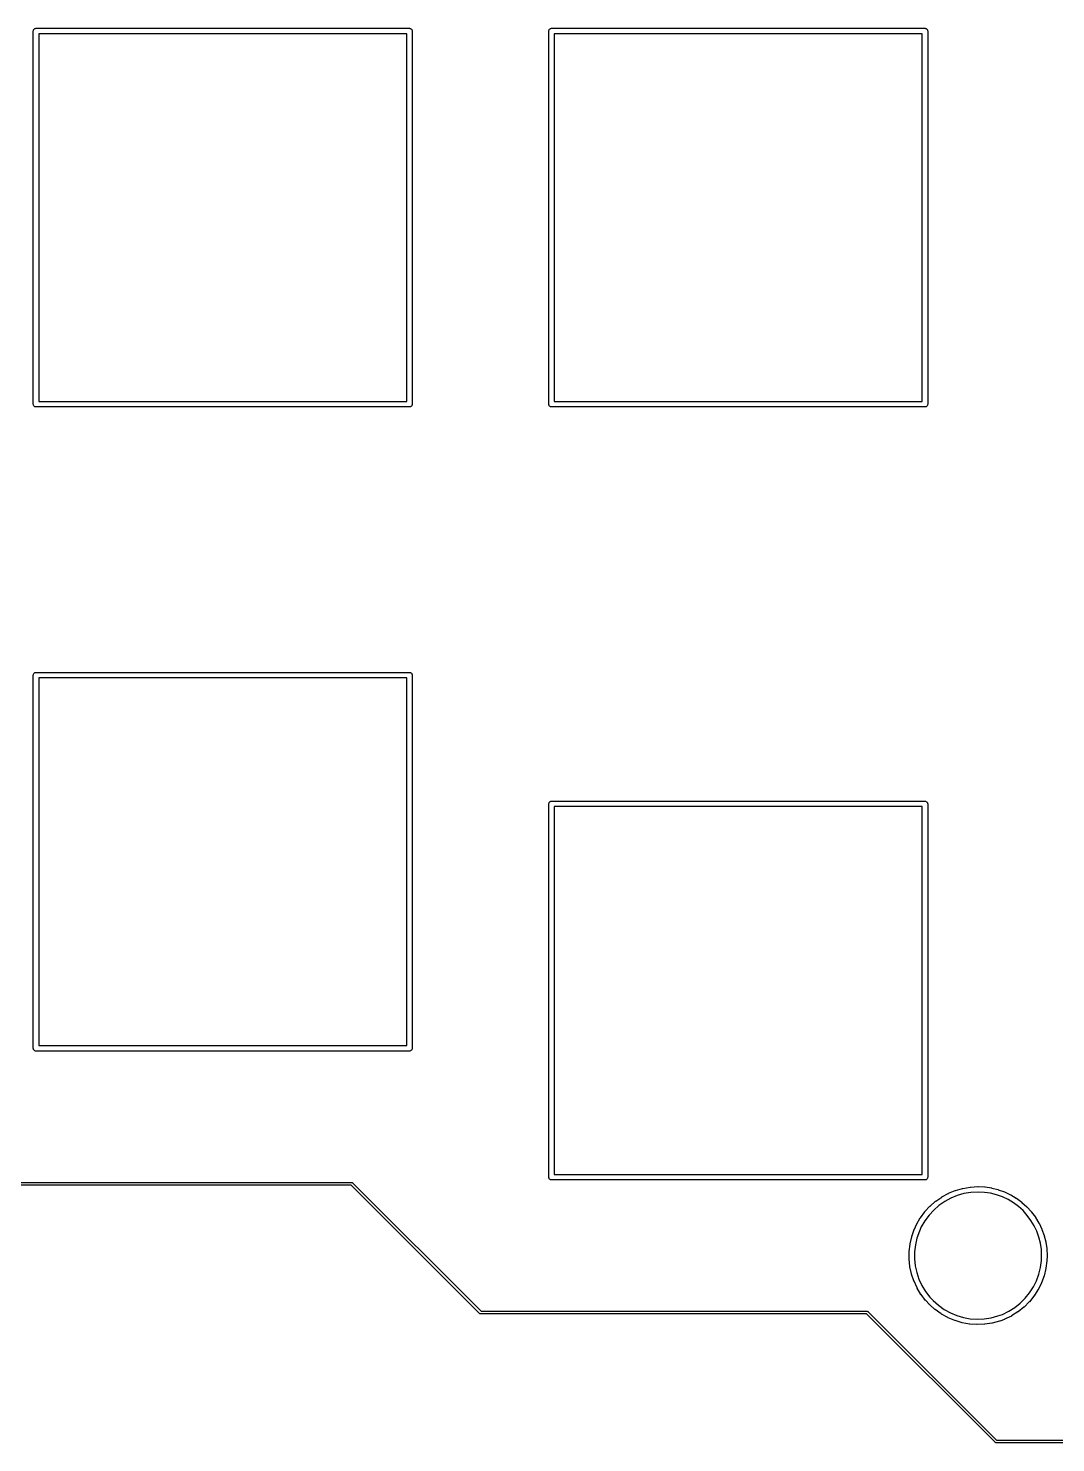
# Model space of a CAD drawing. Extents: x 42 to 225, y -149 to -35.
# Drawn here: x 142.2 to 180.2, y -149.2 to -96.9 of the extents above; entities that cross this region are included whole.
import ezdxf

# ---------------------------------------------------------------- set-up
doc = ezdxf.new("R2010")
doc.units = 0
doc.layers.add('BLACK', color=7, linetype='CONTINUOUS')

msp = doc.modelspace()

# ---------------------------------------------------------------- linework, layer by layer
at = {"layer": 'BLACK', "linetype": 'CONTINUOUS'}
for p, q in [((142.397, -97.046), (142.399, -97.0264)), ((142.398, -97.0509), (142.397, -97.046)), ((142.398, -110.841), (142.398, -97.0509)), ((142.399, -97.0264), (142.405, -97.0075)), ((142.405, -97.0075), (142.414, -96.9901)), ((142.414, -96.9901), (142.427, -96.9749)), ((142.427, -96.9749), (142.442, -96.9624)), ((142.442, -96.9624), (142.459, -96.9531)), ((142.459, -96.9531), (142.478, -96.9474)), ((142.478, -96.9474), (142.493, -96.946)), ((142.493, -96.946), (142.498, -96.9455)), ((142.498, -96.9455), (142.502, -96.946)), ((142.502, -96.946), (156.292, -96.946)), ((142.598, -97.146), (142.598, -110.746)), ((156.197, -97.146), (142.598, -97.146)), ((156.197, -110.746), (156.197, -97.146)), ((156.292, -96.946), (156.297, -96.9455)), ((156.297, -96.9455), (156.302, -96.946)), ((156.302, -96.946), (156.317, -96.9474)), ((156.317, -96.9474), (156.336, -96.9531)), ((156.336, -96.9531), (156.353, -96.9624)), ((156.353, -96.9624), (156.368, -96.9749)), ((156.368, -96.9749), (156.381, -96.9901)), ((156.381, -96.9901), (156.39, -97.0075)), ((156.39, -97.0075), (156.396, -97.0264)), ((156.396, -97.0264), (156.398, -97.046)), ((156.398, -97.046), (156.397, -97.0509)), ((156.397, -97.0509), (156.397, -110.841)), ((161.447, -97.046), (161.449, -97.0264)), ((161.448, -97.0509), (161.447, -97.046)), ((161.448, -110.841), (161.448, -97.0509)), ((161.449, -97.0264), (161.455, -97.0075)), ((161.455, -97.0075), (161.464, -96.9901)), ((161.464, -96.9901), (161.477, -96.9749)), ((161.477, -96.9749), (161.492, -96.9624)), ((161.492, -96.9624), (161.509, -96.9531)), ((161.509, -96.9531), (161.528, -96.9474)), ((161.528, -96.9474), (161.543, -96.946)), ((161.543, -96.946), (161.548, -96.9455)), ((161.548, -96.9455), (161.552, -96.946)), ((161.552, -96.946), (175.342, -96.946)), ((161.648, -97.146), (161.648, -110.746)), ((175.247, -97.146), (161.648, -97.146)), ((175.247, -110.746), (175.247, -97.146)), ((175.342, -96.946), (175.347, -96.9455)), ((175.347, -96.9455), (175.352, -96.946)), ((175.352, -96.946), (175.367, -96.9474)), ((175.367, -96.9474), (175.386, -96.9531)), ((175.386, -96.9531), (175.403, -96.9624)), ((175.403, -96.9624), (175.418, -96.9749)), ((175.418, -96.9749), (175.431, -96.9901)), ((175.431, -96.9901), (175.44, -97.0075)), ((175.44, -97.0075), (175.446, -97.0264)), ((175.446, -97.0264), (175.448, -97.046)), ((175.448, -97.046), (175.447, -97.0509)), ((175.447, -97.0509), (175.447, -110.841)), ((142.397, -110.846), (142.398, -110.841)), ((142.399, -110.865), (142.397, -110.846)), ((142.598, -110.746), (156.197, -110.746)), ((156.398, -110.846), (156.396, -110.865)), ((156.397, -110.841), (156.398, -110.846)), ((161.447, -110.846), (161.448, -110.841)), ((161.449, -110.865), (161.447, -110.846)), ((161.648, -110.746), (175.247, -110.746)), ((175.448, -110.846), (175.446, -110.865)), ((175.447, -110.841), (175.448, -110.846)), ((142.405, -110.884), (142.399, -110.865)), ((142.414, -110.902), (142.405, -110.884)), ((142.427, -110.917), (142.414, -110.902)), ((142.442, -110.929), (142.427, -110.917)), ((142.459, -110.939), (142.442, -110.929)), ((142.478, -110.944), (142.459, -110.939)), ((142.498, -110.946), (142.478, -110.944)), ((142.502, -110.946), (142.498, -110.946)), ((156.292, -110.946), (142.502, -110.946)), ((156.297, -110.946), (156.292, -110.946)), ((156.302, -110.946), (156.297, -110.946)), ((156.317, -110.944), (156.302, -110.946)), ((156.336, -110.939), (156.317, -110.944)), ((156.353, -110.929), (156.336, -110.939)), ((156.368, -110.917), (156.353, -110.929)), ((156.381, -110.902), (156.368, -110.917)), ((156.39, -110.884), (156.381, -110.902)), ((156.396, -110.865), (156.39, -110.884)), ((161.455, -110.884), (161.449, -110.865)), ((161.464, -110.902), (161.455, -110.884)), ((161.477, -110.917), (161.464, -110.902)), ((161.492, -110.929), (161.477, -110.917)), ((161.509, -110.939), (161.492, -110.929)), ((161.528, -110.944), (161.509, -110.939)), ((161.548, -110.946), (161.528, -110.944)), ((161.552, -110.946), (161.548, -110.946)), ((175.342, -110.946), (161.552, -110.946)), ((175.347, -110.946), (175.342, -110.946)), ((175.352, -110.946), (175.347, -110.946)), ((175.367, -110.944), (175.352, -110.946)), ((175.386, -110.939), (175.367, -110.944)), ((175.403, -110.929), (175.386, -110.939)), ((175.418, -110.917), (175.403, -110.929)), ((175.431, -110.902), (175.418, -110.917)), ((175.44, -110.884), (175.431, -110.902)), ((175.446, -110.865), (175.44, -110.884)), ((142.414, -120.803), (142.427, -120.787)), ((142.427, -120.787), (142.442, -120.775)), ((142.442, -120.775), (142.459, -120.766)), ((142.459, -120.766), (142.478, -120.76)), ((142.478, -120.76), (142.493, -120.758)), ((142.493, -120.758), (142.498, -120.758)), ((142.498, -120.758), (142.502, -120.758)), ((142.502, -120.758), (156.292, -120.758)), ((156.292, -120.758), (156.297, -120.758)), ((156.297, -120.758), (156.302, -120.758)), ((156.302, -120.758), (156.317, -120.76)), ((156.317, -120.76), (156.336, -120.766)), ((156.336, -120.766), (156.353, -120.775)), ((156.353, -120.775), (156.368, -120.787)), ((156.368, -120.787), (156.381, -120.803)), ((142.397, -120.858), (142.399, -120.839)), ((142.398, -120.863), (142.397, -120.858)), ((142.398, -134.653), (142.398, -120.863)), ((142.399, -120.839), (142.405, -120.82)), ((142.405, -120.82), (142.414, -120.803)), ((142.598, -120.958), (142.598, -134.558)), ((156.197, -120.958), (142.598, -120.958)), ((156.197, -134.558), (156.197, -120.958)), ((156.381, -120.803), (156.39, -120.82)), ((156.39, -120.82), (156.396, -120.839)), ((156.396, -120.839), (156.398, -120.858)), ((156.398, -120.858), (156.397, -120.863)), ((156.397, -120.863), (156.397, -134.653)), ((161.447, -125.621), (161.449, -125.601)), ((161.448, -125.626), (161.447, -125.621)), ((161.448, -139.416), (161.448, -125.626)), ((161.449, -125.601), (161.455, -125.583)), ((161.455, -125.583), (161.464, -125.565)), ((161.464, -125.565), (161.477, -125.55)), ((161.477, -125.55), (161.492, -125.537)), ((161.492, -125.537), (161.509, -125.528)), ((161.509, -125.528), (161.528, -125.522)), ((161.528, -125.522), (161.543, -125.521)), ((161.543, -125.521), (161.548, -125.52)), ((161.548, -125.52), (161.552, -125.521)), ((161.552, -125.521), (175.342, -125.521)), ((161.648, -125.721), (161.648, -139.321)), ((175.247, -125.721), (161.648, -125.721)), ((175.247, -139.321), (175.247, -125.721)), ((175.342, -125.521), (175.347, -125.52)), ((175.347, -125.52), (175.352, -125.521)), ((175.352, -125.521), (175.367, -125.522)), ((175.367, -125.522), (175.386, -125.528)), ((175.386, -125.528), (175.403, -125.537)), ((175.403, -125.537), (175.418, -125.55)), ((175.418, -125.55), (175.431, -125.565)), ((175.431, -125.565), (175.44, -125.583)), ((175.44, -125.583), (175.446, -125.601)), ((175.446, -125.601), (175.448, -125.621)), ((175.448, -125.621), (175.447, -125.626)), ((175.447, -125.626), (175.447, -139.416)), ((142.397, -134.658), (142.398, -134.653)), ((142.399, -134.678), (142.397, -134.658)), ((142.405, -134.697), (142.399, -134.678)), ((142.414, -134.714), (142.405, -134.697)), ((142.426, -134.728), (142.414, -134.714)), ((142.427, -134.729), (142.426, -134.728)), ((142.442, -134.742), (142.427, -134.729)), ((142.459, -134.751), (142.442, -134.742)), ((142.478, -134.757), (142.459, -134.751)), ((142.498, -134.759), (142.478, -134.757)), ((142.502, -134.758), (142.498, -134.759)), ((156.292, -134.758), (142.502, -134.758)), ((142.598, -134.558), (156.197, -134.558)), ((156.297, -134.759), (156.292, -134.758)), ((156.302, -134.758), (156.297, -134.759)), ((156.317, -134.757), (156.302, -134.758)), ((156.336, -134.751), (156.317, -134.757)), ((156.353, -134.742), (156.336, -134.751)), ((156.368, -134.729), (156.353, -134.742)), ((156.381, -134.714), (156.368, -134.729)), ((156.39, -134.697), (156.381, -134.714)), ((156.396, -134.678), (156.39, -134.697)), ((156.398, -134.658), (156.396, -134.678)), ((156.397, -134.653), (156.398, -134.658)), ((139.89, -139.615), (154.159, -139.615)), ((154.159, -139.615), (154.161, -139.614)), ((154.161, -139.614), (154.164, -139.615)), ((154.164, -139.615), (154.164, -139.615)), ((154.164, -139.615), (154.171, -139.615)), ((154.171, -139.615), (154.18, -139.618)), ((154.18, -139.618), (154.189, -139.623)), ((161.447, -139.421), (161.448, -139.416)), ((161.449, -139.44), (161.447, -139.421)), ((161.455, -139.459), (161.449, -139.44)), ((161.464, -139.477), (161.455, -139.459)), ((161.477, -139.492), (161.464, -139.477)), ((161.492, -139.504), (161.477, -139.492)), ((161.509, -139.514), (161.492, -139.504)), ((161.528, -139.519), (161.509, -139.514)), ((161.548, -139.521), (161.528, -139.519)), ((161.552, -139.521), (161.548, -139.521)), ((175.342, -139.521), (161.552, -139.521)), ((161.648, -139.321), (175.247, -139.321)), ((175.347, -139.521), (175.342, -139.521)), ((175.352, -139.521), (175.347, -139.521)), ((175.367, -139.519), (175.352, -139.521)), ((175.386, -139.514), (175.367, -139.519)), ((175.403, -139.504), (175.386, -139.514)), ((175.418, -139.492), (175.403, -139.504)), ((175.431, -139.477), (175.418, -139.492)), ((175.44, -139.459), (175.431, -139.477)), ((175.446, -139.44), (175.44, -139.459)), ((175.448, -139.421), (175.446, -139.44)), ((175.447, -139.416), (175.448, -139.421)), ((154.141, -139.715), (139.875, -139.715)), ((158.887, -144.461), (154.141, -139.715)), ((154.189, -139.623), (154.197, -139.629)), ((154.197, -139.629), (154.198, -139.631)), ((154.198, -139.631), (158.944, -144.377)), ((175.975, -140.147), (176.21, -140.019)), ((176.21, -140.019), (176.211, -140.019)), ((176.211, -140.019), (176.215, -140.017)), ((176.215, -140.017), (176.22, -140.015)), ((176.22, -140.015), (176.468, -139.913)), ((176.538, -140.1), (176.301, -140.198)), ((176.468, -139.913), (176.469, -139.913)), ((176.469, -139.913), (176.474, -139.911)), ((176.474, -139.911), (176.478, -139.909)), ((176.478, -139.909), (176.737, -139.835)), ((176.787, -140.029), (176.538, -140.1)), ((176.737, -139.835), (176.739, -139.835)), ((176.739, -139.835), (176.743, -139.834)), ((176.743, -139.834), (176.748, -139.833)), ((176.748, -139.833), (177.017, -139.787)), ((177.045, -139.985), (176.787, -140.029)), ((177.017, -139.787), (177.018, -139.787)), ((177.018, -139.787), (177.023, -139.787)), ((177.023, -139.787), (177.028, -139.786)), ((177.028, -139.786), (177.302, -139.77)), ((177.31, -139.97), (177.045, -139.985)), ((177.302, -139.77), (177.304, -139.77)), ((177.304, -139.77), (177.314, -139.77)), ((177.542, -139.982), (177.31, -139.97)), ((177.314, -139.77), (177.317, -139.77)), ((177.317, -139.77), (177.556, -139.782)), ((177.77, -140.016), (177.542, -139.982)), ((177.556, -139.782), (177.558, -139.782)), ((177.558, -139.782), (177.562, -139.783)), ((177.562, -139.783), (177.566, -139.783)), ((177.566, -139.783), (177.804, -139.819)), ((177.993, -140.072), (177.77, -140.016)), ((177.804, -139.819), (177.806, -139.819)), ((177.806, -139.819), (177.81, -139.82)), ((177.81, -139.82), (177.814, -139.821)), ((177.814, -139.821), (178.046, -139.879)), ((178.209, -140.149), (177.993, -140.072)), ((178.046, -139.879), (178.048, -139.879)), ((178.048, -139.879), (178.051, -139.881)), ((178.051, -139.881), (178.056, -139.882)), ((178.056, -139.882), (178.281, -139.962)), ((178.281, -139.962), (178.282, -139.963)), ((178.282, -139.963), (178.286, -139.965)), ((178.286, -139.965), (178.29, -139.966)), ((178.29, -139.966), (178.506, -140.068)), ((178.506, -140.068), (178.507, -140.069)), ((178.507, -140.069), (178.51, -140.071)), ((178.51, -140.071), (178.514, -140.073)), ((178.514, -140.073), (178.72, -140.196)), ((175.347, -140.692), (175.529, -140.495)), ((175.672, -140.634), (175.497, -140.824)), ((175.529, -140.495), (175.53, -140.494)), ((175.53, -140.494), (175.533, -140.491)), ((175.533, -140.491), (175.537, -140.487)), ((175.537, -140.487), (175.738, -140.312)), ((175.865, -140.466), (175.672, -140.634)), ((175.738, -140.312), (175.739, -140.311)), ((175.739, -140.311), (175.743, -140.308)), ((175.743, -140.308), (175.747, -140.305)), ((175.747, -140.305), (175.966, -140.153)), ((176.076, -140.32), (175.865, -140.466)), ((175.966, -140.153), (175.967, -140.152)), ((175.967, -140.152), (175.971, -140.15)), ((175.971, -140.15), (175.975, -140.147)), ((176.301, -140.198), (176.076, -140.32)), ((178.416, -140.247), (178.209, -140.149)), ((178.613, -140.365), (178.416, -140.247)), ((178.799, -140.502), (178.613, -140.365)), ((178.72, -140.196), (178.721, -140.197)), ((178.721, -140.197), (178.724, -140.199)), ((178.724, -140.199), (178.728, -140.201)), ((178.728, -140.201), (178.921, -140.345)), ((178.971, -140.658), (178.799, -140.502)), ((178.921, -140.345), (178.923, -140.345)), ((178.923, -140.345), (178.926, -140.348)), ((178.926, -140.348), (178.929, -140.351)), ((178.929, -140.351), (179.109, -140.514)), ((179.127, -140.831), (178.971, -140.658)), ((179.109, -140.514), (179.11, -140.515)), ((179.11, -140.515), (179.113, -140.518)), ((179.113, -140.518), (179.116, -140.521)), ((179.116, -140.521), (179.279, -140.7)), ((174.955, -141.341), (175.032, -141.173)), ((175.032, -141.172), (175.035, -141.168)), ((175.032, -141.173), (175.032, -141.172)), ((175.035, -141.168), (175.036, -141.165)), ((175.036, -141.165), (175.173, -140.928)), ((175.173, -140.928), (175.174, -140.927)), ((175.174, -140.927), (175.177, -140.923)), ((175.177, -140.923), (175.179, -140.918)), ((175.179, -140.918), (175.34, -140.701)), ((175.343, -141.033), (175.212, -141.261)), ((175.34, -140.7), (175.344, -140.696)), ((175.34, -140.701), (175.34, -140.7)), ((175.497, -140.824), (175.343, -141.033)), ((175.344, -140.696), (175.347, -140.692)), ((179.264, -141.016), (179.127, -140.831)), ((179.382, -141.214), (179.264, -141.016)), ((179.279, -140.7), (179.279, -140.701)), ((179.279, -140.701), (179.282, -140.705)), ((179.282, -140.705), (179.285, -140.708)), ((179.285, -140.708), (179.428, -140.901)), ((179.428, -140.901), (179.429, -140.902)), ((179.429, -140.902), (179.431, -140.906)), ((179.431, -140.906), (179.433, -140.909)), ((179.433, -140.909), (179.556, -141.115)), ((179.556, -141.115), (179.557, -141.116)), ((179.557, -141.116), (179.559, -141.12)), ((179.559, -141.12), (179.561, -141.124)), ((179.561, -141.124), (179.663, -141.34)), ((174.796, -141.887), (174.857, -141.621)), ((174.857, -141.62), (174.859, -141.615)), ((174.857, -141.621), (174.857, -141.62)), ((174.859, -141.615), (174.86, -141.61)), ((174.86, -141.61), (174.951, -141.349)), ((174.951, -141.349), (174.952, -141.348)), ((174.952, -141.348), (174.954, -141.345)), ((174.954, -141.345), (174.955, -141.341)), ((175.051, -141.671), (174.993, -141.926)), ((175.139, -141.42), (175.051, -141.671)), ((175.212, -141.261), (175.139, -141.42)), ((179.48, -141.421), (179.382, -141.214)), ((179.558, -141.637), (179.48, -141.421)), ((179.614, -141.859), (179.558, -141.637)), ((179.663, -141.34), (179.664, -141.341)), ((179.664, -141.341), (179.665, -141.345)), ((179.665, -141.345), (179.667, -141.349)), ((179.667, -141.349), (179.748, -141.574)), ((179.748, -141.574), (179.748, -141.575)), ((179.748, -141.575), (179.749, -141.579)), ((179.749, -141.579), (179.75, -141.583)), ((179.75, -141.583), (179.809, -141.816)), ((174.762, -142.445), (174.763, -142.177)), ((174.763, -142.175), (174.764, -142.17)), ((174.763, -142.177), (174.763, -142.175)), ((174.764, -142.166), (174.795, -141.898)), ((174.764, -142.17), (174.764, -142.166)), ((174.795, -141.896), (174.796, -141.891)), ((174.795, -141.898), (174.795, -141.896)), ((174.796, -141.891), (174.796, -141.887)), ((174.963, -142.183), (174.962, -142.44)), ((174.993, -141.926), (174.963, -142.183)), ((179.648, -142.088), (179.614, -141.859)), ((179.659, -142.321), (179.648, -142.088)), ((179.809, -141.816), (179.809, -141.817)), ((179.809, -141.817), (179.81, -141.821)), ((179.81, -141.821), (179.811, -141.825)), ((179.811, -141.825), (179.846, -142.063)), ((179.846, -142.063), (179.846, -142.065)), ((179.846, -142.065), (179.847, -142.069)), ((179.847, -142.069), (179.847, -142.073)), ((179.847, -142.073), (179.859, -142.315)), ((174.763, -142.449), (174.762, -142.445)), ((174.763, -142.454), (174.763, -142.449)), ((174.763, -142.455), (174.763, -142.454)), ((174.791, -142.721), (174.763, -142.455)), ((174.792, -142.726), (174.791, -142.721)), ((174.793, -142.73), (174.792, -142.726)), ((174.793, -142.732), (174.793, -142.73)), ((174.85, -142.993), (174.793, -142.732)), ((174.962, -142.44), (174.989, -142.695)), ((174.989, -142.695), (175.044, -142.945)), ((179.618, -142.757), (179.653, -142.496)), ((179.653, -142.496), (179.659, -142.321)), ((179.851, -142.518), (179.816, -142.789)), ((179.852, -142.514), (179.851, -142.518)), ((179.859, -142.324), (179.852, -142.508)), ((179.852, -142.508), (179.852, -142.51)), ((179.852, -142.51), (179.852, -142.514)), ((179.859, -142.315), (179.859, -142.317)), ((179.859, -142.317), (179.859, -142.32)), ((179.859, -142.32), (179.859, -142.324)), ((174.851, -142.997), (174.85, -142.993)), ((174.852, -143.002), (174.851, -142.997)), ((174.853, -143.003), (174.852, -143.002)), ((174.938, -143.256), (174.853, -143.003)), ((174.939, -143.261), (174.938, -143.256)), ((174.941, -143.265), (174.939, -143.261)), ((174.942, -143.267), (174.941, -143.265)), ((175.054, -143.51), (174.942, -143.267)), ((175.044, -142.945), (175.125, -143.188)), ((175.125, -143.188), (175.233, -143.421)), ((179.353, -143.48), (179.467, -143.251)), ((179.467, -143.251), (179.556, -143.009)), ((179.556, -143.009), (179.618, -142.757)), ((179.746, -143.073), (179.653, -143.325)), ((179.747, -143.068), (179.746, -143.073)), ((179.748, -143.064), (179.747, -143.068)), ((179.749, -143.062), (179.748, -143.064)), ((179.814, -142.8), (179.749, -143.062)), ((179.816, -142.79), (179.814, -142.795)), ((179.814, -142.795), (179.814, -142.8)), ((179.816, -142.789), (179.816, -142.79)), ((175.057, -143.515), (175.054, -143.51)), ((175.059, -143.519), (175.057, -143.515)), ((175.059, -143.52), (175.059, -143.519)), ((175.199, -143.752), (175.059, -143.52)), ((175.202, -143.756), (175.199, -143.752)), ((175.205, -143.76), (175.202, -143.756)), ((175.205, -143.761), (175.205, -143.76)), ((175.372, -143.978), (175.205, -143.761)), ((175.233, -143.421), (175.367, -143.644)), ((175.367, -143.644), (175.528, -143.853)), ((179.053, -143.895), (179.214, -143.696)), ((179.214, -143.696), (179.353, -143.48)), ((179.524, -143.584), (179.38, -143.808)), ((179.526, -143.58), (179.524, -143.584)), ((179.529, -143.576), (179.526, -143.58)), ((179.648, -143.335), (179.529, -143.574)), ((179.529, -143.574), (179.529, -143.576)), ((179.65, -143.331), (179.648, -143.335)), ((179.652, -143.326), (179.65, -143.331)), ((179.653, -143.325), (179.652, -143.326)), ((175.375, -143.981), (175.372, -143.978)), ((175.377, -143.984), (175.375, -143.981)), ((175.378, -143.985), (175.377, -143.984)), ((175.504, -144.121), (175.378, -143.985)), ((175.507, -144.123), (175.504, -144.121)), ((175.509, -144.126), (175.507, -144.123)), ((175.51, -144.127), (175.509, -144.126)), ((175.716, -144.311), (175.51, -144.127)), ((175.528, -143.853), (175.647, -143.981)), ((175.647, -143.981), (175.845, -144.158)), ((175.72, -144.314), (175.716, -144.311)), ((175.724, -144.317), (175.72, -144.314)), ((175.725, -144.318), (175.724, -144.317)), ((175.947, -144.476), (175.725, -144.318)), ((175.845, -144.158), (176.058, -144.309)), ((176.058, -144.309), (176.285, -144.435)), ((178.447, -144.376), (178.668, -144.237)), ((178.668, -144.237), (178.871, -144.076)), ((179, -144.229), (178.789, -144.397)), ((178.871, -144.076), (179.053, -143.895)), ((179.003, -144.226), (179, -144.229)), ((179.007, -144.223), (179.003, -144.226)), ((179.008, -144.222), (179.007, -144.223)), ((179.198, -144.033), (179.008, -144.222)), ((179.201, -144.029), (179.198, -144.033)), ((179.205, -144.026), (179.201, -144.029)), ((179.373, -143.817), (179.205, -144.025)), ((179.205, -144.025), (179.205, -144.026)), ((179.376, -143.813), (179.373, -143.817)), ((179.379, -143.81), (179.376, -143.813)), ((179.38, -143.808), (179.379, -143.81)), ((158.888, -144.463), (158.887, -144.461)), ((158.89, -144.464), (158.888, -144.463)), ((158.896, -144.469), (158.89, -144.464)), ((158.905, -144.474), (158.896, -144.469)), ((158.914, -144.476), (158.905, -144.474)), ((158.905, -144.474), (158.905, -144.474)), ((158.921, -144.477), (158.914, -144.476)), ((158.924, -144.477), (158.921, -144.477)), ((158.921, -144.477), (158.921, -144.477)), ((158.926, -144.477), (158.924, -144.477)), ((173.191, -144.477), (158.926, -144.477)), ((158.944, -144.377), (173.209, -144.377)), ((177.937, -149.221), (173.191, -144.477)), ((173.209, -144.377), (173.211, -144.377)), ((173.211, -144.377), (173.214, -144.377)), ((173.214, -144.377), (173.214, -144.377)), ((173.214, -144.377), (173.218, -144.378)), ((173.218, -144.378), (173.221, -144.378)), ((173.221, -144.378), (173.221, -144.378)), ((173.221, -144.378), (173.221, -144.378)), ((173.221, -144.378), (173.229, -144.38)), ((173.229, -144.38), (173.23, -144.381)), ((173.23, -144.381), (173.23, -144.381)), ((173.23, -144.381), (173.23, -144.381)), ((173.23, -144.381), (173.236, -144.384)), ((173.236, -144.384), (173.239, -144.385)), ((173.239, -144.385), (173.239, -144.385)), ((173.239, -144.385), (173.239, -144.385)), ((173.239, -144.385), (173.247, -144.392)), ((173.247, -144.392), (173.248, -144.393)), ((173.248, -144.393), (177.994, -149.137)), ((175.951, -144.478), (175.947, -144.476)), ((175.955, -144.481), (175.951, -144.478)), ((175.957, -144.482), (175.955, -144.481)), ((176.192, -144.612), (175.957, -144.482)), ((176.197, -144.614), (176.192, -144.612)), ((176.201, -144.617), (176.197, -144.614)), ((176.202, -144.617), (176.201, -144.617)), ((176.45, -144.721), (176.202, -144.617)), ((176.285, -144.435), (176.522, -144.534)), ((176.454, -144.722), (176.45, -144.721)), ((176.459, -144.724), (176.454, -144.722)), ((176.46, -144.724), (176.459, -144.724)), ((176.716, -144.8), (176.46, -144.724)), ((176.522, -144.534), (176.767, -144.607)), ((176.721, -144.801), (176.716, -144.8)), ((176.725, -144.802), (176.721, -144.801)), ((176.727, -144.802), (176.725, -144.802)), ((176.989, -144.85), (176.727, -144.802)), ((176.767, -144.607), (177.019, -144.652)), ((177.019, -144.652), (177.275, -144.67)), ((177.275, -144.67), (177.532, -144.659)), ((177.532, -144.659), (177.789, -144.621)), ((177.824, -144.817), (177.557, -144.858)), ((177.789, -144.621), (178.043, -144.552)), ((177.829, -144.816), (177.824, -144.817)), ((177.834, -144.816), (177.829, -144.816)), ((177.835, -144.815), (177.834, -144.816)), ((178.1, -144.744), (177.835, -144.815)), ((178.043, -144.552), (178.208, -144.491)), ((178.103, -144.743), (178.1, -144.744)), ((178.107, -144.742), (178.103, -144.743)), ((178.108, -144.742), (178.107, -144.742)), ((178.282, -144.677), (178.108, -144.742)), ((178.208, -144.491), (178.447, -144.376)), ((178.285, -144.676), (178.282, -144.677)), ((178.289, -144.674), (178.285, -144.676)), ((178.29, -144.674), (178.289, -144.674)), ((178.539, -144.554), (178.29, -144.674)), ((178.543, -144.551), (178.539, -144.554)), ((178.548, -144.549), (178.543, -144.551)), ((178.549, -144.548), (178.548, -144.549)), ((178.78, -144.403), (178.549, -144.548)), ((178.783, -144.401), (178.78, -144.403)), ((178.788, -144.398), (178.783, -144.401)), ((178.789, -144.397), (178.788, -144.398)), ((176.994, -144.85), (176.989, -144.85)), ((176.999, -144.851), (176.994, -144.85)), ((177, -144.851), (176.999, -144.851)), ((177.267, -144.87), (177, -144.851)), ((177.272, -144.87), (177.267, -144.87)), ((177.276, -144.87), (177.272, -144.87)), ((177.278, -144.87), (177.276, -144.87)), ((177.546, -144.859), (177.278, -144.87)), ((177.551, -144.858), (177.546, -144.859)), ((177.556, -144.858), (177.551, -144.858)), ((177.557, -144.858), (177.556, -144.858)), ((177.938, -149.223), (177.937, -149.221)), ((177.94, -149.224), (177.938, -149.223)), ((177.942, -149.226), (177.94, -149.224)), ((177.94, -149.224), (177.94, -149.224)), ((177.946, -149.229), (177.942, -149.226)), ((177.95, -149.231), (177.946, -149.229)), ((177.946, -149.229), (177.946, -149.229)), ((177.946, -149.229), (177.946, -149.229)), ((177.955, -149.233), (177.95, -149.231)), ((177.955, -149.234), (177.955, -149.233)), ((177.956, -149.234), (177.955, -149.234)), ((177.955, -149.234), (177.955, -149.234)), ((177.964, -149.236), (177.956, -149.234)), ((177.971, -149.237), (177.964, -149.236)), ((177.974, -149.237), (177.971, -149.237)), ((177.971, -149.237), (177.971, -149.237)), ((177.976, -149.237), (177.974, -149.237)), ((197.026, -149.237), (177.976, -149.237)), ((177.994, -149.137), (197.024, -149.137))]:
    msp.add_line(p, q, dxfattribs=at)

doc.saveas('drawing.dxf')
